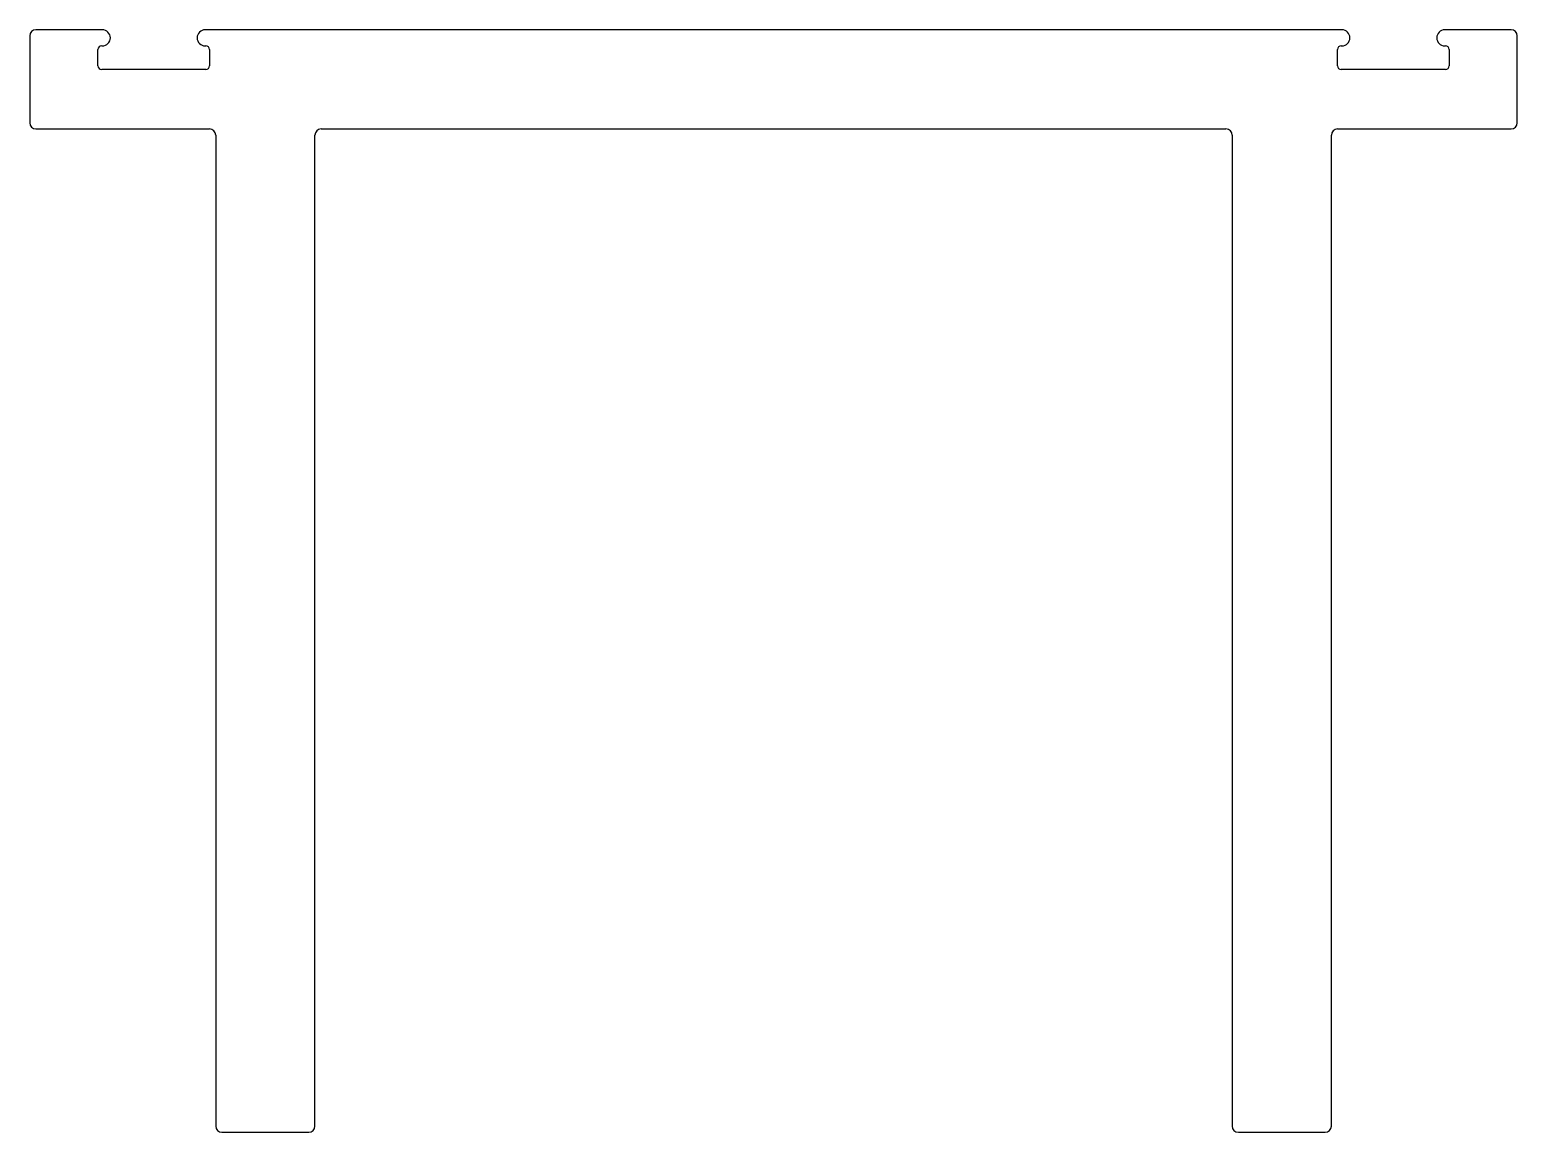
# Model space of a CAD drawing. Extents: x 4 to 124, y 4 to 93.
import ezdxf

# ---------------------------------------------------------------- set-up
doc = ezdxf.new("R2010")
doc.units = 0
doc.layers.get('0').update_dxf_attribs({"linetype": 'CONTINUOUS'})

msp = doc.modelspace()

# ---------------------------------------------------------------- linework, layer by layer
for p, q in [((4.15, 92.75), (4.15, 85.75)), ((10, 93.25), (4.65, 93.25)), ((110, 93.25), (18.3, 93.25)), ((123.65, 93.25), (118.3, 93.25)), ((124.15, 85.75), (124.15, 92.75)), ((9.65, 90.35), (9.65, 91.65)), ((9.95, 91.95), (10, 91.95)), ((18.3, 91.95), (18.35, 91.95)), ((18.65, 91.65), (18.65, 90.35)), ((109.65, 90.35), (109.65, 91.65)), ((109.95, 91.95), (110, 91.95)), ((118.3, 91.95), (118.35, 91.95)), ((118.65, 91.65), (118.65, 90.35)), ((18.35, 90.05), (9.95, 90.05)), ((118.35, 90.05), (109.95, 90.05)), ((4.65, 85.25), (18.65, 85.25)), ((27.65, 85.25), (100.65, 85.25)), ((109.65, 85.25), (123.65, 85.25)), ((19.15, 84.75), (19.15, 4.75)), ((27.15, 4.75), (27.15, 84.75)), ((101.15, 84.75), (101.15, 4.75)), ((109.15, 4.75), (109.15, 84.75)), ((19.65, 4.25), (26.65, 4.25)), ((101.65, 4.25), (108.65, 4.25))]:
    msp.add_line(p, q)
for centre, radius, start, end in [((4.65, 92.75), 0.5, 90, 180), ((10, 92.6), 0.65, 270, 90), ((18.3, 92.6), 0.65, 90, 270), ((110, 92.6), 0.65, 270, 90), ((118.3, 92.6), 0.65, 90, 270), ((123.65, 92.75), 0.5, 0, 90), ((9.95, 91.65), 0.3, 90, 180), ((18.35, 91.65), 0.3, 0, 90), ((109.95, 91.65), 0.3, 90, 180), ((118.35, 91.65), 0.3, 0, 90), ((9.95, 90.35), 0.3, 180, 270), ((18.35, 90.35), 0.3, 270, 360), ((109.95, 90.35), 0.3, 180, 270), ((118.35, 90.35), 0.3, 270, 360), ((4.65, 85.75), 0.5, 180, 270), ((18.65, 84.75), 0.5, 0, 90), ((27.65, 84.75), 0.5, 90, 180), ((100.65, 84.75), 0.5, 0, 90), ((109.65, 84.75), 0.5, 90, 180), ((123.65, 85.75), 0.5, 270, 360), ((19.65, 4.75), 0.5, 180, 270), ((26.65, 4.75), 0.5, 270, 360), ((101.65, 4.75), 0.5, 180, 270), ((108.65, 4.75), 0.5, 270, 360)]:
    msp.add_arc(centre, radius, start, end)

doc.saveas('drawing.dxf')
